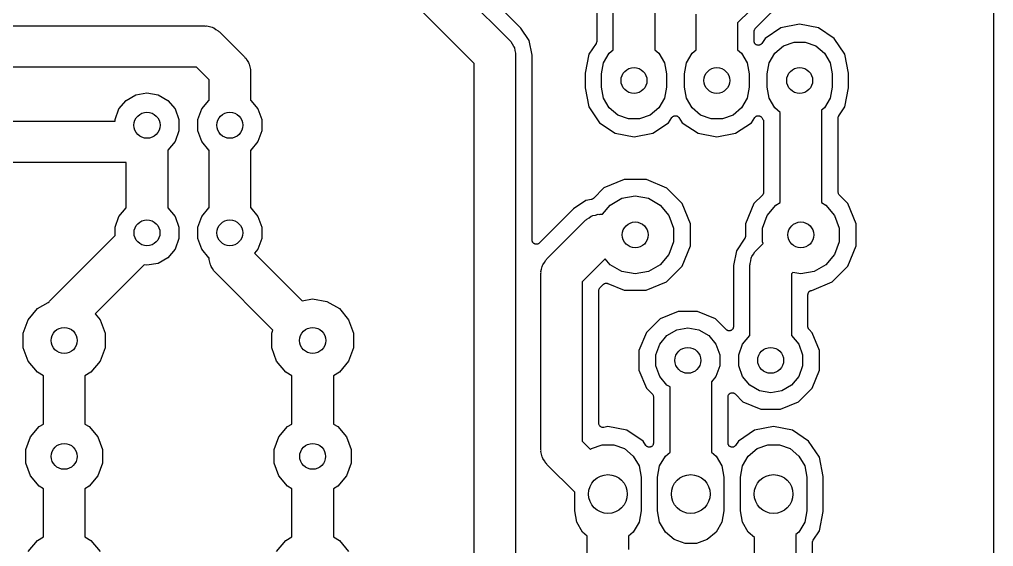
# Model space of a CAD drawing. Extents: x 74 to 224, y -146 to -46.
# Drawn here: x 194.21 to 224.08, y -96.24 to -80.07 of the extents above; entities that cross this region are included whole.
import ezdxf

# ---------------------------------------------------------------- set-up
doc = ezdxf.new("R2010")
doc.units = 0
doc.header["$MEASUREMENT"] = 0
doc.layers.add('BLACK', color=7, linetype='CONTINUOUS')

msp = doc.modelspace()

# ---------------------------------------------------------------- linework, layer by layer
at = {"layer": 'Black'}
for p, q in [((224.08, -46.303), (224.08, -112.356)), ((202.506, -73.973), (209.237, -80.704)), ((208.153, -81.416), (201.794, -75.057)), ((212.42, -80.9947), (212.42, -76.6137)), ((213.69, -76.6283), (213.69, -80.9947)), ((209.587, -80.3359), (206.26, -77.0087)), ((211.912, -76.9276), (211.912, -80.7343)), ((217.992, -78.4098), (216.23, -80.1714)), ((216.775, -80.3446), (218.165, -78.955)), ((214.96, -80.9947), (214.96, -79.9084)), ((186.182, -80.264), (199.898, -80.264)), ((199.898, -80.264), (199.926, -80.2689)), ((199.926, -80.2689), (199.953, -80.2664)), ((199.953, -80.2664), (200.033, -80.2879)), ((200.033, -80.2879), (200.115, -80.3023)), ((200.115, -80.3023), (200.139, -80.3163)), ((200.139, -80.3163), (200.166, -80.3235)), ((200.166, -80.3235), (200.234, -80.3711)), ((209.842, -80.7165), (209.587, -80.3359)), ((216.23, -80.1714), (216.23, -80.9947)), ((216.768, -80.3528), (216.772, -80.3492)), ((216.772, -80.3492), (216.775, -80.3446)), ((217.562, -80.3225), (217.076, -80.6472)), ((218.135, -80.2085), (217.562, -80.3225)), ((218.708, -80.3225), (218.135, -80.2085)), ((219.194, -80.6472), (218.708, -80.3225)), ((200.234, -80.3711), (200.306, -80.4126)), ((200.306, -80.4126), (200.324, -80.434)), ((200.324, -80.434), (200.347, -80.45)), ((200.347, -80.45), (201.109, -81.212)), ((216.738, -80.4345), (216.739, -80.429)), ((216.738, -80.7343), (216.738, -80.4345)), ((216.739, -80.4234), (216.743, -80.4074)), ((216.739, -80.429), (216.739, -80.4234)), ((216.743, -80.4074), (216.746, -80.391)), ((216.746, -80.391), (216.749, -80.3862)), ((216.749, -80.3862), (216.75, -80.3808)), ((216.75, -80.3808), (216.76, -80.3672)), ((216.76, -80.3672), (216.768, -80.3528)), ((217.076, -80.6472), (216.971, -80.8049)), ((219.519, -81.133), (219.194, -80.6472)), ((209.237, -80.704), (209.253, -80.7269)), ((209.253, -80.7269), (209.274, -80.7448)), ((209.274, -80.7448), (209.316, -80.8167)), ((209.316, -80.8167), (209.364, -80.8846)), ((209.364, -80.8846), (209.371, -80.9116)), ((209.371, -80.9116), (209.385, -80.9358)), ((209.385, -80.9358), (209.399, -81.0175)), ((209.931, -81.1655), (209.842, -80.7165)), ((211.891, -80.8049), (211.672, -81.133)), ((211.897, -80.7909), (211.891, -80.8049)), ((211.905, -80.7777), (211.897, -80.7909)), ((211.906, -80.7709), (211.905, -80.7777)), ((211.909, -80.7645), (211.906, -80.7709)), ((211.91, -80.7493), (211.909, -80.7645)), ((211.912, -80.7343), (211.91, -80.7493)), ((216.739, -80.7412), (216.738, -80.7343)), ((216.739, -80.7481), (216.739, -80.7412)), ((216.743, -80.7627), (216.739, -80.7481)), ((216.746, -80.7777), (216.743, -80.7627)), ((216.749, -80.7838), (216.746, -80.7777)), ((216.751, -80.7905), (216.749, -80.7838)), ((216.76, -80.8027), (216.751, -80.7905)), ((216.768, -80.8159), (216.76, -80.8027)), ((216.773, -80.8204), (216.768, -80.8159)), ((216.777, -80.826), (216.773, -80.8204)), ((216.79, -80.8345), (216.777, -80.826)), ((216.802, -80.8443), (216.79, -80.8345)), ((216.808, -80.8467), (216.802, -80.8443)), ((216.814, -80.8505), (216.808, -80.8467)), ((216.829, -80.8542), (216.814, -80.8505)), ((216.843, -80.8594), (216.829, -80.8542)), ((216.85, -80.8594), (216.843, -80.8594)), ((216.857, -80.861), (216.85, -80.8594)), ((216.872, -80.8594), (216.857, -80.861)), ((216.887, -80.8594), (216.872, -80.8594)), ((216.894, -80.857), (216.887, -80.8594)), ((216.901, -80.8562), (216.894, -80.857)), ((216.914, -80.8495), (216.901, -80.8562)), ((216.929, -80.8443), (216.914, -80.8495)), ((216.934, -80.8398), (216.929, -80.8443)), ((216.94, -80.8367), (216.934, -80.8398)), ((216.951, -80.8257), (216.94, -80.8367)), ((216.962, -80.8159), (216.951, -80.8257)), ((216.966, -80.8099), (216.962, -80.8159)), ((216.971, -80.8049), (216.966, -80.8099)), ((217.375, -81.0996), (217.639, -80.8782)), ((217.639, -80.8782), (217.963, -80.7603)), ((217.963, -80.7603), (218.307, -80.7603)), ((218.307, -80.7603), (218.631, -80.8782)), ((218.631, -80.8782), (218.895, -81.0996)), ((201.109, -81.212), (201.125, -81.2349)), ((201.125, -81.2349), (201.146, -81.2528)), ((209.399, -81.0175), (209.421, -81.0977)), ((209.421, -81.0977), (209.418, -81.1255)), ((209.418, -81.1255), (209.423, -81.153)), ((209.423, -81.153), (209.423, -101.473)), ((209.931, -86.8372), (209.931, -81.1655)), ((211.672, -81.133), (211.555, -81.7187)), ((212.123, -81.3981), (212.295, -81.0996)), ((212.295, -81.0996), (212.42, -80.9947)), ((213.69, -80.9947), (213.815, -81.0996)), ((213.815, -81.0996), (213.988, -81.3981)), ((214.663, -81.3981), (214.835, -81.0996)), ((214.835, -81.0996), (214.96, -80.9947)), ((216.23, -80.9947), (216.355, -81.0996)), ((216.355, -81.0996), (216.528, -81.3981)), ((217.203, -81.3981), (217.375, -81.0996)), ((218.895, -81.0996), (219.068, -81.3981)), ((219.635, -81.7187), (219.519, -81.133)), ((199.635, -81.534), (186.445, -81.534)), ((200.025, -81.924), (199.635, -81.534)), ((201.146, -81.2528), (201.188, -81.3247)), ((201.188, -81.3247), (201.236, -81.3926)), ((201.236, -81.3926), (201.243, -81.4196)), ((201.243, -81.4196), (201.257, -81.4438)), ((201.257, -81.4438), (201.271, -81.5255)), ((201.271, -81.5255), (201.293, -81.6057)), ((208.153, -101.21), (208.153, -81.416)), ((212.063, -81.7374), (212.123, -81.3981)), ((213.988, -81.3981), (214.047, -81.7374)), ((214.603, -81.7374), (214.663, -81.3981)), ((216.528, -81.3981), (216.587, -81.7374)), ((217.143, -81.7374), (217.203, -81.3981)), ((219.068, -81.3981), (219.127, -81.7374)), ((201.293, -81.6057), (201.29, -81.6335)), ((201.29, -81.6335), (201.295, -81.661)), ((201.295, -81.661), (201.295, -82.546)), ((211.555, -81.7187), (211.555, -82.1621)), ((212.063, -82.1434), (212.063, -81.7374)), ((214.047, -81.7374), (214.047, -82.1434)), ((214.603, -82.1434), (214.603, -81.7374)), ((216.587, -81.7374), (216.587, -82.1434)), ((217.143, -82.1434), (217.143, -81.7374)), ((219.127, -81.7374), (219.127, -82.1434)), ((219.635, -82.1621), (219.635, -81.7187)), ((200.025, -82.546), (200.025, -81.924)), ((212.123, -82.4827), (212.063, -82.1434)), ((214.047, -82.1434), (213.988, -82.4827)), ((214.663, -82.4827), (214.603, -82.1434)), ((216.587, -82.1434), (216.528, -82.4827)), ((217.203, -82.4827), (217.143, -82.1434)), ((219.127, -82.1434), (219.068, -82.4827)), ((197.48, -82.549), (197.779, -82.3761)), ((197.779, -82.3761), (198.12, -82.316)), ((198.12, -82.316), (198.461, -82.3761)), ((198.461, -82.3761), (198.76, -82.549)), ((211.555, -82.1621), (211.672, -82.7477)), ((219.519, -82.7477), (219.635, -82.1621)), ((197.257, -82.814), (197.48, -82.549)), ((198.76, -82.549), (198.983, -82.814)), ((199.797, -82.814), (200.02, -82.549)), ((200.02, -82.549), (200.025, -82.546)), ((201.295, -82.546), (201.3, -82.549)), ((201.3, -82.549), (201.523, -82.814)), ((212.295, -82.7812), (212.123, -82.4827)), ((213.988, -82.4827), (213.815, -82.7812)), ((214.835, -82.7812), (214.663, -82.4827)), ((216.528, -82.4827), (216.355, -82.7812)), ((217.375, -82.7812), (217.203, -82.4827)), ((219.068, -82.4827), (218.895, -82.7812)), ((197.139, -83.139), (197.257, -82.814)), ((198.983, -82.814), (199.101, -83.139)), ((199.679, -83.139), (199.797, -82.814)), ((201.523, -82.814), (201.641, -83.139)), ((211.672, -82.7477), (211.996, -83.2336)), ((212.559, -83.0026), (212.295, -82.7812)), ((212.883, -83.1205), (212.559, -83.0026)), ((213.551, -83.0026), (213.227, -83.1205)), ((213.815, -82.7812), (213.551, -83.0026)), ((214.25, -83.0441), (214.263, -83.038)), ((214.263, -83.038), (214.274, -83.0303)), ((214.274, -83.0303), (214.282, -83.0283)), ((214.282, -83.0283), (214.29, -83.0246)), ((214.29, -83.0246), (214.303, -83.0231)), ((214.303, -83.0231), (214.317, -83.0198)), ((214.317, -83.0198), (214.325, -83.0207)), ((214.325, -83.0207), (214.334, -83.0198)), ((214.334, -83.0198), (214.347, -83.0231)), ((214.347, -83.0231), (214.361, -83.0246)), ((214.361, -83.0246), (214.368, -83.0283)), ((214.368, -83.0283), (214.376, -83.0303)), ((214.376, -83.0303), (214.388, -83.0379)), ((214.388, -83.0379), (214.4, -83.0441)), ((215.099, -83.0026), (214.835, -82.7812)), ((215.423, -83.1205), (215.099, -83.0026)), ((216.091, -83.0026), (215.767, -83.1205)), ((216.355, -82.7812), (216.091, -83.0026)), ((216.79, -83.0441), (216.803, -83.038)), ((216.803, -83.038), (216.814, -83.0303)), ((216.814, -83.0303), (216.822, -83.0283)), ((216.822, -83.0283), (216.83, -83.0246)), ((216.83, -83.0246), (216.843, -83.0231)), ((216.843, -83.0231), (216.857, -83.0198)), ((216.857, -83.0198), (216.865, -83.0207)), ((216.865, -83.0207), (216.874, -83.0198)), ((216.874, -83.0198), (216.887, -83.0231)), ((216.887, -83.0231), (216.901, -83.0246)), ((216.901, -83.0246), (216.908, -83.0283)), ((216.908, -83.0283), (216.916, -83.0303)), ((216.916, -83.0303), (216.928, -83.038)), ((216.928, -83.038), (216.94, -83.0441)), ((217.538, -82.9181), (217.375, -82.7812)), ((217.538, -85.685), (217.538, -82.9181)), ((218.895, -82.7812), (218.808, -82.8541)), ((218.808, -82.8541), (218.808, -85.685)), ((219.324, -83.046), (219.332, -83.0329)), ((219.332, -83.0329), (219.338, -83.0189)), ((219.338, -83.0189), (219.519, -82.7477)), ((193.908, -83.185), (197.139, -83.185)), ((197.139, -83.185), (197.139, -83.139)), ((199.101, -83.139), (199.101, -83.4849)), ((199.679, -83.4849), (199.679, -83.139)), ((201.641, -83.139), (201.641, -83.4849)), ((211.996, -83.2336), (212.482, -83.5583)), ((213.227, -83.1205), (212.883, -83.1205)), ((213.628, -83.5583), (214.114, -83.2336)), ((214.114, -83.2336), (214.22, -83.0759)), ((214.22, -83.0759), (214.229, -83.0659)), ((214.229, -83.0659), (214.237, -83.0548)), ((214.237, -83.0548), (214.244, -83.0501)), ((214.244, -83.0501), (214.25, -83.0441)), ((214.4, -83.0441), (214.406, -83.0501)), ((214.406, -83.0501), (214.413, -83.0548)), ((214.413, -83.0548), (214.421, -83.0659)), ((214.421, -83.0659), (214.431, -83.0759)), ((214.431, -83.0759), (214.536, -83.2336)), ((214.536, -83.2336), (215.022, -83.5583)), ((215.767, -83.1205), (215.423, -83.1205)), ((216.168, -83.5583), (216.654, -83.2336)), ((216.654, -83.2336), (216.76, -83.0759)), ((216.76, -83.0759), (216.769, -83.0659)), ((216.769, -83.0659), (216.777, -83.0548)), ((216.777, -83.0548), (216.784, -83.0501)), ((216.784, -83.0501), (216.79, -83.0441)), ((216.94, -83.0441), (216.946, -83.0501)), ((216.946, -83.0501), (216.953, -83.0548)), ((216.953, -83.0548), (216.961, -83.0659)), ((216.961, -83.0659), (216.971, -83.0759)), ((216.971, -83.0759), (217.009, -83.133)), ((217.009, -83.133), (217.015, -83.1469)), ((217.015, -83.1469), (217.023, -83.1601)), ((217.023, -83.1601), (217.024, -83.1669)), ((217.024, -83.1669), (217.027, -83.1733)), ((217.027, -83.1733), (217.028, -83.1885)), ((217.028, -83.1885), (217.03, -83.2035)), ((217.03, -83.2035), (217.03, -85.3657)), ((219.316, -83.0895), (219.319, -83.0745)), ((219.316, -85.3656), (219.316, -83.0895)), ((219.319, -83.0745), (219.32, -83.0593)), ((219.32, -83.0593), (219.323, -83.0529)), ((219.323, -83.0529), (219.324, -83.046)), ((199.101, -83.4849), (198.983, -83.81)), ((199.797, -83.81), (199.679, -83.4849)), ((201.641, -83.4849), (201.523, -83.81)), ((212.482, -83.5583), (213.055, -83.6723)), ((213.055, -83.6723), (213.628, -83.5583)), ((215.022, -83.5583), (215.595, -83.6723)), ((215.595, -83.6723), (216.168, -83.5583)), ((198.983, -83.81), (198.76, -84.075)), ((200.02, -84.075), (199.797, -83.81)), ((201.523, -83.81), (201.3, -84.075)), ((198.76, -84.075), (198.755, -84.078)), ((198.755, -84.078), (198.755, -85.848)), ((200.025, -84.078), (200.02, -84.075)), ((200.025, -85.848), (200.025, -84.078)), ((201.3, -84.075), (201.295, -84.078)), ((201.295, -84.078), (201.295, -85.848)), ((197.485, -84.455), (193.908, -84.455)), ((197.485, -85.848), (197.485, -84.455)), ((212.757, -84.9786), (212.132, -85.2366)), ((213.433, -84.9792), (212.757, -84.9786)), ((214.057, -85.2383), (213.433, -84.9792)), ((212.132, -85.2366), (211.813, -85.5551)), ((214.534, -85.7166), (214.057, -85.2383)), ((217.018, -85.4195), (217.009, -85.433)), ((217.02, -85.414), (217.018, -85.4195)), ((217.023, -85.4091), (217.02, -85.414)), ((217.026, -85.3929), (217.023, -85.4091)), ((217.03, -85.3769), (217.026, -85.3929)), ((217.03, -85.3657), (217.029, -85.3713)), ((217.029, -85.3713), (217.03, -85.3769)), ((219.317, -85.3711), (219.316, -85.3656)), ((219.317, -85.3766), (219.317, -85.3711)), ((219.321, -85.3927), (219.317, -85.3766)), ((219.324, -85.4091), (219.321, -85.3927)), ((219.327, -85.4139), (219.324, -85.4091)), ((219.328, -85.4192), (219.327, -85.4139)), ((219.338, -85.4329), (219.328, -85.4192)), ((211.577, -85.6238), (211.197, -85.8781)), ((211.748, -85.5898), (211.577, -85.6238)), ((211.763, -85.5843), (211.748, -85.5898)), ((211.777, -85.5804), (211.763, -85.5843)), ((211.783, -85.5763), (211.777, -85.5804)), ((211.79, -85.5738), (211.783, -85.5763)), ((211.801, -85.5638), (211.79, -85.5738)), ((211.813, -85.5551), (211.801, -85.5638)), ((212.325, -85.7619), (212.685, -85.5544)), ((212.685, -85.5544), (213.093, -85.4823)), ((213.093, -85.4823), (213.502, -85.5544)), ((213.502, -85.5544), (213.862, -85.7619)), ((214.792, -86.3411), (214.534, -85.7166)), ((216.734, -85.7141), (216.475, -86.3381)), ((216.993, -85.4556), (216.734, -85.7141)), ((216.996, -85.451), (216.993, -85.4556)), ((217.001, -85.4473), (216.996, -85.451)), ((217.009, -85.433), (217.001, -85.4473)), ((217.405, -85.7619), (217.538, -85.685)), ((218.808, -85.685), (218.942, -85.7619)), ((219.346, -85.4473), (219.338, -85.4329)), ((219.35, -85.4508), (219.346, -85.4473)), ((219.353, -85.4554), (219.35, -85.4508)), ((219.614, -85.7166), (219.353, -85.4554)), ((219.872, -86.3411), (219.614, -85.7166)), ((197.257, -86.116), (197.48, -85.851)), ((197.48, -85.851), (197.485, -85.848)), ((198.755, -85.848), (198.76, -85.851)), ((198.76, -85.851), (198.983, -86.116)), ((199.797, -86.116), (200.02, -85.851)), ((200.02, -85.851), (200.025, -85.848)), ((201.295, -85.848), (201.3, -85.851)), ((201.3, -85.851), (201.523, -86.116)), ((211.197, -85.8781), (210.148, -86.9271)), ((212.09, -86.0425), (212.325, -85.7619)), ((213.862, -85.7619), (214.128, -86.0799)), ((217.138, -86.0799), (217.405, -85.7619)), ((218.942, -85.7619), (219.208, -86.0799)), ((197.139, -86.441), (197.257, -86.116)), ((198.983, -86.116), (199.101, -86.441)), ((199.679, -86.441), (199.797, -86.116)), ((201.523, -86.116), (201.641, -86.441)), ((210.384, -87.4096), (211.565, -86.2285)), ((211.565, -86.2285), (211.588, -86.2125)), ((211.588, -86.2125), (211.606, -86.1911)), ((211.606, -86.1911), (211.677, -86.1496)), ((211.677, -86.1496), (211.745, -86.102)), ((211.745, -86.102), (211.772, -86.0948)), ((211.772, -86.0948), (211.797, -86.0808)), ((211.797, -86.0808), (211.878, -86.0664)), ((211.878, -86.0664), (211.958, -86.0449)), ((211.958, -86.0449), (211.986, -86.0474)), ((211.986, -86.0474), (212.014, -86.0425)), ((212.014, -86.0425), (212.09, -86.0425)), ((214.128, -86.0799), (214.27, -86.47)), ((216.996, -86.47), (217.138, -86.0799)), ((219.208, -86.0799), (219.35, -86.47)), ((197.139, -86.6968), (197.139, -86.441)), ((199.101, -86.441), (199.101, -86.7869)), ((199.679, -86.7869), (199.679, -86.441)), ((201.641, -86.441), (201.641, -86.7869)), ((214.27, -86.47), (214.27, -86.885)), ((214.792, -87.0169), (214.792, -86.3411)), ((216.475, -86.3381), (216.475, -86.7075)), ((216.996, -86.885), (216.996, -86.47)), ((219.35, -86.47), (219.35, -86.885)), ((219.872, -87.0169), (219.872, -86.3411)), ((195.131, -88.705), (197.139, -86.6968)), ((199.101, -86.7869), (198.983, -87.112)), ((199.797, -87.112), (199.679, -86.7869)), ((201.641, -86.7869), (201.523, -87.112)), ((209.934, -86.8536), (209.931, -86.8372)), ((209.935, -86.8701), (209.934, -86.8536)), ((209.938, -86.8752), (209.935, -86.8701)), ((209.939, -86.8807), (209.938, -86.8752)), ((209.947, -86.8951), (209.939, -86.8807)), ((209.954, -86.9101), (209.947, -86.8951)), ((209.958, -86.914), (209.954, -86.9101)), ((209.961, -86.9189), (209.958, -86.914)), ((209.973, -86.9295), (209.961, -86.9189)), ((214.27, -86.885), (214.128, -87.2751)), ((216.453, -86.7779), (216.193, -87.1681)), ((216.459, -86.764), (216.453, -86.7779)), ((216.467, -86.7509), (216.459, -86.764)), ((216.468, -86.744), (216.467, -86.7509)), ((216.471, -86.7375), (216.468, -86.744)), ((216.472, -86.7224), (216.471, -86.7375)), ((216.475, -86.7075), (216.472, -86.7224)), ((217.015, -86.9374), (216.996, -86.885)), ((219.35, -86.885), (219.208, -87.2751)), ((198.983, -87.112), (198.76, -87.377)), ((200.02, -87.377), (199.797, -87.112)), ((201.523, -87.112), (201.418, -87.2362)), ((209.985, -86.9413), (209.973, -86.9295)), ((209.99, -86.9436), (209.985, -86.9413)), ((209.994, -86.9472), (209.99, -86.9436)), ((210.01, -86.9529), (209.994, -86.9472)), ((210.025, -86.9599), (210.01, -86.9529)), ((210.031, -86.9604), (210.025, -86.9599)), ((210.036, -86.9623), (210.031, -86.9604)), ((210.053, -86.9623), (210.036, -86.9623)), ((210.069, -86.9638), (210.053, -86.9623)), ((210.074, -86.9623), (210.069, -86.9638)), ((210.08, -86.9623), (210.074, -86.9623)), ((210.096, -86.9566), (210.08, -86.9623)), ((210.112, -86.9523), (210.096, -86.9566)), ((210.116, -86.9491), (210.112, -86.9523)), ((210.121, -86.9472), (210.116, -86.9491)), ((210.134, -86.9366), (210.121, -86.9472)), ((210.148, -86.9271), (210.134, -86.9366)), ((214.532, -87.6409), (214.792, -87.0169)), ((216.193, -87.1681), (216.103, -87.6171)), ((216.718, -87.2683), (216.76, -87.1964)), ((216.76, -87.1964), (216.781, -87.1785)), ((216.781, -87.1785), (216.797, -87.1556)), ((216.797, -87.1556), (217.015, -86.9374)), ((219.612, -87.6409), (219.872, -87.0169)), ((198.76, -87.377), (198.461, -87.5499)), ((200.026, -87.3804), (200.02, -87.377)), ((200.03, -87.4035), (200.026, -87.3804)), ((200.027, -87.4313), (200.03, -87.4035)), ((200.049, -87.5115), (200.027, -87.4313)), ((200.063, -87.5932), (200.049, -87.5115)), ((201.418, -87.2362), (202.88, -88.6976)), ((210.305, -87.5223), (210.346, -87.4504)), ((210.346, -87.4504), (210.368, -87.4325)), ((210.368, -87.4325), (210.384, -87.4096)), ((212.175, -87.4143), (211.468, -88.1216)), ((212.325, -87.5931), (212.175, -87.4143)), ((214.128, -87.2751), (213.862, -87.5931)), ((216.614, -87.5493), (216.635, -87.4691)), ((216.635, -87.4691), (216.649, -87.3874)), ((216.649, -87.3874), (216.663, -87.3632)), ((216.663, -87.3632), (216.671, -87.3362)), ((216.671, -87.3362), (216.718, -87.2683)), ((219.208, -87.2751), (218.942, -87.5931)), ((198.037, -87.5953), (196.533, -89.0988)), ((198.12, -87.61), (198.037, -87.5953)), ((198.461, -87.5499), (198.12, -87.61)), ((200.077, -87.6174), (200.063, -87.5932)), ((200.084, -87.6444), (200.077, -87.6174)), ((200.132, -87.7123), (200.084, -87.6444)), ((200.174, -87.7842), (200.132, -87.7123)), ((200.195, -87.8021), (200.174, -87.7842)), ((200.211, -87.825), (200.195, -87.8021)), ((210.2, -87.8033), (210.222, -87.7231)), ((210.203, -87.8311), (210.2, -87.8033)), ((210.222, -87.7231), (210.236, -87.6414)), ((210.236, -87.6414), (210.25, -87.6172)), ((210.25, -87.6172), (210.257, -87.5902)), ((210.257, -87.5902), (210.305, -87.5223)), ((212.685, -87.8006), (212.325, -87.5931)), ((213.093, -87.8727), (212.685, -87.8006)), ((213.502, -87.8006), (213.093, -87.8727)), ((213.862, -87.5931), (213.502, -87.8006)), ((214.054, -88.1184), (214.532, -87.6409)), ((216.103, -87.6171), (216.103, -89.4942)), ((216.611, -87.6046), (216.616, -87.5771)), ((216.611, -89.7596), (216.611, -87.6046)), ((216.616, -87.5771), (216.614, -87.5493)), ((218.582, -87.8006), (218.173, -87.8727)), ((218.942, -87.5931), (218.582, -87.8006)), ((219.134, -88.1184), (219.612, -87.6409)), ((201.981, -89.5949), (200.211, -87.825)), ((210.198, -87.8586), (210.203, -87.8311)), ((210.198, -93.2688), (210.198, -87.8586)), ((217.921, -87.8281), (217.881, -87.8676)), ((217.881, -87.8676), (217.881, -89.7596)), ((218.173, -87.8727), (217.921, -87.8281)), ((211.468, -88.1216), (211.468, -93.0058)), ((211.976, -88.3736), (211.98, -88.3576)), ((211.977, -88.3791), (211.976, -88.3736)), ((211.976, -88.3847), (211.977, -88.3791)), ((211.976, -92.4567), (211.976, -88.3847)), ((211.98, -88.3576), (211.983, -88.3412)), ((211.983, -88.3412), (211.986, -88.3364)), ((211.986, -88.3364), (211.988, -88.331)), ((211.988, -88.331), (211.997, -88.3174)), ((211.997, -88.3174), (212.005, -88.303)), ((212.005, -88.303), (212.01, -88.2994)), ((212.01, -88.2994), (212.013, -88.2948)), ((212.013, -88.2948), (212.113, -88.1947)), ((212.113, -88.1947), (212.12, -88.1899)), ((212.12, -88.1899), (212.126, -88.1837)), ((212.126, -88.1837), (212.138, -88.1773)), ((212.138, -88.1773), (212.149, -88.1694)), ((212.149, -88.1694), (212.157, -88.1672)), ((212.157, -88.1672), (212.165, -88.1634)), ((212.165, -88.1634), (212.178, -88.1616)), ((212.178, -88.1616), (212.192, -88.158)), ((212.192, -88.158), (212.2, -88.1587)), ((212.2, -88.1587), (212.208, -88.1576)), ((212.208, -88.1576), (212.222, -88.1606)), ((212.222, -88.1606), (212.236, -88.1618)), ((212.236, -88.1618), (212.243, -88.1654)), ((212.243, -88.1654), (212.252, -88.1672)), ((212.252, -88.1672), (212.754, -88.3758)), ((212.754, -88.3758), (213.43, -88.3764)), ((213.43, -88.3764), (214.054, -88.1184)), ((218.419, -88.4218), (218.427, -88.4146)), ((218.427, -88.4146), (218.435, -88.4061)), ((218.435, -88.4061), (218.444, -88.4005)), ((218.444, -88.4005), (218.453, -88.3934)), ((218.453, -88.3934), (218.463, -88.3896)), ((218.463, -88.3896), (218.473, -88.384)), ((218.473, -88.384), (218.484, -88.3821)), ((218.484, -88.3821), (218.494, -88.3784)), ((218.494, -88.3784), (218.505, -88.3784)), ((218.505, -88.3784), (219.134, -88.1184)), ((195.115, -88.7279), (195.131, -88.705)), ((202.88, -88.6976), (203.2, -88.6411)), ((203.2, -88.6411), (203.636, -88.718)), ((218.389, -88.5034), (218.391, -88.4924)), ((218.389, -89.4946), (218.389, -88.5034)), ((218.391, -88.4813), (218.395, -88.4709)), ((218.391, -88.4924), (218.391, -88.4813)), ((218.395, -88.4709), (218.397, -88.46)), ((218.397, -88.46), (218.402, -88.4503)), ((218.402, -88.4503), (218.406, -88.4398)), ((218.406, -88.4398), (218.413, -88.4314)), ((218.413, -88.4314), (218.419, -88.4218)), ((194.476, -89.2786), (194.761, -88.9394)), ((194.761, -88.9394), (195.092, -88.7478)), ((195.092, -88.7478), (195.094, -88.7458)), ((195.094, -88.7458), (195.115, -88.7279)), ((203.636, -88.718), (204.019, -88.9394)), ((204.019, -88.9394), (204.304, -89.2786)), ((194.325, -89.6946), (194.476, -89.2786)), ((196.533, -89.0988), (196.684, -89.2786)), ((196.684, -89.2786), (196.835, -89.6946)), ((204.304, -89.2786), (204.455, -89.6946)), ((213.858, -89.2531), (213.435, -89.6747)), ((214.409, -89.0252), (213.858, -89.2531)), ((215.006, -89.0257), (214.409, -89.0252)), ((215.557, -89.2545), (215.006, -89.0257)), ((215.886, -89.5841), (215.557, -89.2545)), ((201.945, -89.6946), (201.981, -89.5949)), ((214.066, -89.7626), (214.366, -89.5897)), ((214.366, -89.5897), (214.706, -89.5296)), ((214.706, -89.5296), (215.047, -89.5897)), ((215.047, -89.5897), (215.346, -89.7626)), ((215.895, -89.5905), (215.886, -89.5841)), ((215.903, -89.5984), (215.895, -89.5905)), ((215.909, -89.6013), (215.903, -89.5984)), ((215.913, -89.6042), (215.909, -89.6013)), ((215.917, -89.6057), (215.913, -89.6042)), ((215.922, -89.6095), (215.917, -89.6057)), ((215.933, -89.6124), (215.922, -89.6095)), ((216.03, -89.6095), (216.019, -89.6124)), ((216.035, -89.606), (216.03, -89.6095)), ((216.04, -89.6042), (216.035, -89.606)), ((216.044, -89.6009), (216.04, -89.6042)), ((216.049, -89.5985), (216.044, -89.6009)), ((216.057, -89.5906), (216.049, -89.5985)), ((216.066, -89.5842), (216.057, -89.5906)), ((216.069, -89.5794), (216.066, -89.584)), ((216.066, -89.584), (216.066, -89.5842)), ((216.073, -89.5758), (216.069, -89.5794)), ((216.076, -89.571), (216.073, -89.5758)), ((216.08, -89.5673), (216.076, -89.571)), ((216.085, -89.5575), (216.08, -89.5673)), ((216.091, -89.5479), (216.085, -89.5575)), ((216.093, -89.5425), (216.091, -89.5479)), ((216.096, -89.5376), (216.093, -89.5425)), ((216.097, -89.5318), (216.096, -89.5376)), ((216.099, -89.5274), (216.097, -89.5318)), ((216.1, -89.5171), (216.099, -89.5274)), ((216.103, -89.5053), (216.1, -89.5171)), ((216.103, -89.4942), (216.102, -89.4997)), ((216.102, -89.4997), (216.103, -89.5053)), ((218.39, -89.5001), (218.389, -89.4946)), ((218.39, -89.5056), (218.39, -89.5001)), ((218.394, -89.5217), (218.39, -89.5056)), ((218.397, -89.5381), (218.394, -89.5217)), ((218.4, -89.5428), (218.397, -89.5381)), ((218.401, -89.5482), (218.4, -89.5428)), ((218.411, -89.5618), (218.401, -89.5482)), ((218.419, -89.5763), (218.411, -89.5618)), ((218.423, -89.5798), (218.419, -89.5763)), ((218.426, -89.5843), (218.423, -89.5798)), ((218.519, -89.6769), (218.426, -89.5843)), ((194.325, -90.1374), (194.325, -89.6946)), ((196.835, -89.6946), (196.835, -90.1374)), ((201.945, -90.1374), (201.945, -89.6946)), ((204.455, -89.6946), (204.455, -90.1374)), ((213.435, -89.6747), (213.206, -90.2259)), ((213.844, -90.0276), (214.066, -89.7626)), ((215.346, -89.7626), (215.569, -90.0276)), ((215.943, -89.6171), (215.933, -89.6124)), ((215.95, -89.6177), (215.943, -89.6171)), ((215.954, -89.6193), (215.95, -89.6177)), ((215.959, -89.6193), (215.954, -89.6193)), ((215.965, -89.6209), (215.959, -89.6193)), ((215.976, -89.62), (215.965, -89.6209)), ((215.987, -89.6209), (215.976, -89.62)), ((215.993, -89.6193), (215.987, -89.6209)), ((215.998, -89.6193), (215.993, -89.6193)), ((216.003, -89.6176), (215.998, -89.6193)), ((216.009, -89.6171), (216.003, -89.6176)), ((216.019, -89.6124), (216.009, -89.6171)), ((216.384, -90.0276), (216.606, -89.7626)), ((216.606, -89.7626), (216.611, -89.7596)), ((217.881, -89.7596), (217.886, -89.7626)), ((217.886, -89.7626), (218.109, -90.0276)), ((218.747, -90.2285), (218.519, -89.6769)), ((194.476, -90.5534), (194.325, -90.1374)), ((196.835, -90.1374), (196.684, -90.5534)), ((202.096, -90.5534), (201.945, -90.1374)), ((204.455, -90.1374), (204.304, -90.5534)), ((213.725, -90.3526), (213.844, -90.0276)), ((215.569, -90.0276), (215.687, -90.3526)), ((216.265, -90.3526), (216.384, -90.0276)), ((218.109, -90.0276), (218.227, -90.3526)), ((213.206, -90.2259), (213.206, -90.8227)), ((213.725, -90.6985), (213.725, -90.3526)), ((215.687, -90.3526), (215.687, -90.6985)), ((216.265, -90.6985), (216.265, -90.3526)), ((218.227, -90.3526), (218.227, -90.6985)), ((218.746, -90.8253), (218.747, -90.2285)), ((194.761, -90.8926), (194.476, -90.5534)), ((196.684, -90.5534), (196.399, -90.8926)), ((202.381, -90.8926), (202.096, -90.5534)), ((204.304, -90.5534), (204.019, -90.8926)), ((213.844, -91.0236), (213.725, -90.6985)), ((215.687, -90.6985), (215.569, -91.0236)), ((216.384, -91.0236), (216.265, -90.6985)), ((218.227, -90.6985), (218.109, -91.0236)), ((194.945, -90.9991), (194.761, -90.8926)), ((194.945, -92.4795), (194.945, -90.9991)), ((196.399, -90.8926), (196.215, -90.9991)), ((196.215, -90.9991), (196.215, -92.4795)), ((202.565, -90.9991), (202.381, -90.8926)), ((202.565, -92.4795), (202.565, -90.9991)), ((204.019, -90.8926), (203.835, -90.9991)), ((203.835, -90.9991), (203.835, -92.4795)), ((213.206, -90.8227), (213.434, -91.3743)), ((214.066, -91.2886), (213.844, -91.0236)), ((215.569, -91.0236), (215.43, -91.1888)), ((216.606, -91.2886), (216.384, -91.0236)), ((218.109, -91.0236), (217.886, -91.2886)), ((218.517, -91.3765), (218.746, -90.8253)), ((213.434, -91.3743), (213.615, -91.5559)), ((214.16, -91.3429), (214.066, -91.2886)), ((214.16, -93.3406), (214.16, -91.3429)), ((215.43, -91.1888), (215.43, -93.3406)), ((216.906, -91.4615), (216.606, -91.2886)), ((217.886, -91.2886), (217.587, -91.4615)), ((218.095, -91.7981), (218.517, -91.3765)), ((213.615, -91.5559), (213.618, -91.5604)), ((213.618, -91.5604), (213.622, -91.564)), ((213.622, -91.564), (213.631, -91.5784)), ((213.631, -91.5784), (213.64, -91.5921)), ((213.64, -91.5921), (213.642, -91.5974)), ((213.642, -91.5974), (213.644, -91.6022)), ((213.644, -91.6022), (213.647, -91.6186)), ((213.647, -91.6186), (213.652, -91.6347)), ((213.652, -91.6347), (213.651, -91.6402)), ((213.651, -91.6402), (213.652, -91.6456)), ((213.652, -91.6456), (213.652, -93.0635)), ((215.938, -91.6456), (215.941, -91.6292)), ((215.938, -93.0635), (215.938, -91.6456)), ((215.941, -91.6292), (215.942, -91.6127)), ((215.942, -91.6127), (215.945, -91.6076)), ((215.945, -91.6076), (215.946, -91.6022)), ((215.946, -91.6022), (215.954, -91.5878)), ((215.954, -91.5878), (215.961, -91.5727)), ((215.961, -91.5727), (215.965, -91.5688)), ((215.965, -91.5688), (215.968, -91.564)), ((215.968, -91.564), (215.981, -91.5533)), ((215.981, -91.5533), (215.992, -91.5415)), ((215.992, -91.5415), (215.997, -91.5392)), ((215.997, -91.5392), (216.002, -91.5357)), ((216.002, -91.5357), (216.017, -91.53)), ((216.017, -91.53), (216.032, -91.5229)), ((216.032, -91.5229), (216.038, -91.5225)), ((216.038, -91.5225), (216.043, -91.5206)), ((216.043, -91.5206), (216.06, -91.5206)), ((216.06, -91.5206), (216.076, -91.5191)), ((216.076, -91.5191), (216.082, -91.5206)), ((216.082, -91.5206), (216.087, -91.5206)), ((216.087, -91.5206), (216.103, -91.5263)), ((216.103, -91.5263), (216.119, -91.5306)), ((216.119, -91.5306), (216.123, -91.5338)), ((216.123, -91.5338), (216.129, -91.5357)), ((216.129, -91.5357), (216.141, -91.5464)), ((216.141, -91.5464), (216.155, -91.5559)), ((216.155, -91.5559), (216.395, -91.7967)), ((217.246, -91.5216), (216.906, -91.4615)), ((217.587, -91.4615), (217.246, -91.5216)), ((216.395, -91.7967), (216.946, -92.0255)), ((217.543, -92.026), (218.095, -91.7981)), ((216.946, -92.0255), (217.543, -92.026)), ((194.545, -92.8744), (194.812, -92.5564)), ((194.812, -92.5564), (194.945, -92.4795)), ((196.215, -92.4795), (196.348, -92.5564)), ((196.348, -92.5564), (196.615, -92.8744)), ((202.165, -92.8744), (202.432, -92.5564)), ((202.432, -92.5564), (202.565, -92.4795)), ((203.835, -92.4795), (203.968, -92.5564)), ((203.968, -92.5564), (204.235, -92.8744)), ((211.976, -92.4581), (211.976, -92.4567)), ((211.976, -92.4595), (211.976, -92.4581)), ((211.98, -92.4798), (211.976, -92.4595)), ((211.983, -92.5002), (211.98, -92.4798)), ((211.984, -92.5014), (211.983, -92.5002)), ((211.984, -92.5027), (211.984, -92.5014)), ((211.995, -92.5204), (211.984, -92.5027)), ((212.005, -92.5384), (211.995, -92.5204)), ((212.006, -92.5393), (212.005, -92.5384)), ((212.007, -92.5405), (212.006, -92.5393)), ((212.023, -92.5534), (212.007, -92.5405)), ((212.039, -92.5667), (212.023, -92.5534)), ((212.041, -92.5672), (212.039, -92.5667)), ((212.042, -92.5681), (212.041, -92.5672)), ((212.061, -92.5747), (212.042, -92.5681)), ((212.081, -92.5818), (212.061, -92.5747)), ((212.082, -92.5818), (212.081, -92.5818)), ((212.083, -92.5822), (212.082, -92.5818)), ((212.104, -92.5818), (212.083, -92.5822)), ((212.125, -92.5818), (212.104, -92.5818)), ((212.126, -92.5813), (212.125, -92.5818)), ((212.127, -92.5813), (212.126, -92.5813)), ((212.255, -92.5559), (212.127, -92.5813)), ((212.837, -92.6717), (212.255, -92.5559)), ((217.335, -92.5559), (216.753, -92.6717)), ((217.917, -92.6717), (217.335, -92.5559)), ((194.403, -93.2645), (194.545, -92.8744)), ((196.615, -92.8744), (196.757, -93.2645)), ((202.023, -93.2645), (202.165, -92.8744)), ((204.235, -92.8744), (204.377, -93.2645)), ((213.331, -93.0015), (212.837, -92.6717)), ((216.753, -92.6717), (216.259, -93.0015)), ((218.411, -93.0015), (217.917, -92.6717)), ((211.468, -93.0058), (211.719, -93.2573)), ((211.747, -93.234), (212.079, -93.1133)), ((212.079, -93.1133), (212.432, -93.1133)), ((212.432, -93.1133), (212.763, -93.234)), ((213.42, -93.134), (213.331, -93.0015)), ((213.424, -93.1391), (213.42, -93.134)), ((213.428, -93.1451), (213.424, -93.1391)), ((213.439, -93.1549), (213.428, -93.1451)), ((213.45, -93.1659), (213.439, -93.1549)), ((213.456, -93.169), (213.45, -93.1659)), ((213.462, -93.1735), (213.456, -93.169)), ((213.476, -93.1787), (213.462, -93.1735)), ((213.49, -93.1854), (213.476, -93.1787)), ((213.496, -93.1862), (213.49, -93.1854)), ((213.503, -93.1885), (213.496, -93.1862)), ((213.518, -93.1885), (213.503, -93.1885)), ((213.533, -93.1902), (213.518, -93.1885)), ((213.54, -93.1885), (213.533, -93.1902)), ((213.547, -93.1885), (213.54, -93.1885)), ((213.561, -93.1833), (213.547, -93.1885)), ((213.576, -93.1797), (213.561, -93.1833)), ((213.582, -93.1758), (213.576, -93.1797)), ((213.589, -93.1735), (213.582, -93.1758)), ((213.6, -93.1637), (213.589, -93.1735)), ((213.613, -93.1552), (213.6, -93.1637)), ((213.617, -93.1496), (213.613, -93.1552)), ((213.622, -93.1451), (213.617, -93.1496)), ((213.63, -93.1319), (213.622, -93.1451)), ((213.639, -93.1196), (213.63, -93.1319)), ((213.641, -93.1129), (213.639, -93.1196)), ((213.644, -93.1069), (213.641, -93.1129)), ((213.647, -93.0919), (213.644, -93.1069)), ((213.651, -93.0773), (213.647, -93.0919)), ((213.652, -93.0635), (213.651, -93.0703)), ((213.651, -93.0703), (213.651, -93.0773)), ((215.939, -93.0703), (215.938, -93.0635)), ((215.939, -93.0773), (215.939, -93.0703)), ((215.943, -93.0919), (215.939, -93.0773)), ((215.946, -93.1069), (215.943, -93.0919)), ((215.949, -93.1129), (215.946, -93.1069)), ((215.951, -93.1196), (215.949, -93.1129)), ((215.96, -93.1319), (215.951, -93.1196)), ((215.968, -93.1451), (215.96, -93.1319)), ((215.973, -93.1496), (215.968, -93.1451)), ((215.977, -93.1552), (215.973, -93.1496)), ((215.99, -93.1637), (215.977, -93.1552)), ((216.002, -93.1735), (215.99, -93.1637)), ((216.008, -93.1758), (216.002, -93.1735)), ((216.014, -93.1797), (216.008, -93.1758)), ((216.029, -93.1833), (216.014, -93.1797)), ((216.043, -93.1885), (216.029, -93.1833)), ((216.05, -93.1885), (216.043, -93.1885)), ((216.057, -93.1902), (216.05, -93.1885)), ((216.072, -93.1885), (216.057, -93.1902)), ((216.087, -93.1885), (216.072, -93.1885)), ((216.094, -93.1862), (216.087, -93.1885)), ((216.101, -93.1854), (216.094, -93.1862)), ((216.114, -93.1787), (216.101, -93.1854)), ((216.129, -93.1735), (216.114, -93.1787)), ((216.134, -93.169), (216.129, -93.1735)), ((216.14, -93.1659), (216.134, -93.169)), ((216.151, -93.1549), (216.14, -93.1659)), ((216.162, -93.1451), (216.151, -93.1549)), ((216.166, -93.1391), (216.162, -93.1451)), ((216.171, -93.134), (216.166, -93.1391)), ((216.259, -93.0015), (216.171, -93.134)), ((216.827, -93.234), (217.159, -93.1133)), ((217.159, -93.1133), (217.512, -93.1133)), ((217.512, -93.1133), (217.843, -93.234)), ((218.741, -93.4951), (218.411, -93.0015)), ((194.403, -93.6795), (194.403, -93.2645)), ((196.757, -93.2645), (196.757, -93.6795)), ((202.023, -93.6795), (202.023, -93.2645)), ((204.377, -93.2645), (204.377, -93.6795)), ((210.203, -93.2963), (210.198, -93.2688)), ((210.2, -93.3241), (210.203, -93.2963)), ((210.222, -93.4043), (210.2, -93.3241)), ((210.236, -93.486), (210.222, -93.4043)), ((210.25, -93.5102), (210.236, -93.486)), ((211.719, -93.2573), (211.747, -93.234)), ((212.763, -93.234), (213.033, -93.4608)), ((213.033, -93.4608), (213.21, -93.7664)), ((213.84, -93.7664), (214.017, -93.4608)), ((214.017, -93.4608), (214.16, -93.3406)), ((215.43, -93.3406), (215.573, -93.4608)), ((215.573, -93.4608), (215.75, -93.7664)), ((216.38, -93.7664), (216.557, -93.4608)), ((216.557, -93.4608), (216.827, -93.234)), ((217.843, -93.234), (218.113, -93.4608)), ((218.113, -93.4608), (218.29, -93.7664)), ((194.545, -94.0696), (194.403, -93.6795)), ((196.757, -93.6795), (196.615, -94.0696)), ((202.165, -94.0696), (202.023, -93.6795)), ((204.377, -93.6795), (204.235, -94.0696)), ((210.257, -93.5372), (210.25, -93.5102)), ((210.305, -93.6051), (210.257, -93.5372)), ((210.346, -93.677), (210.305, -93.6051)), ((210.368, -93.6949), (210.346, -93.677)), ((210.384, -93.7178), (210.368, -93.6949)), ((211.239, -94.5732), (210.384, -93.7178)), ((213.21, -93.7664), (213.271, -94.1139)), ((213.779, -94.1139), (213.84, -93.7664)), ((215.75, -93.7664), (215.811, -94.1139)), ((216.319, -94.1139), (216.38, -93.7664)), ((218.29, -93.7664), (218.351, -94.1139)), ((218.859, -94.0899), (218.741, -93.4951)), ((194.812, -94.3876), (194.545, -94.0696)), ((196.615, -94.0696), (196.348, -94.3876)), ((202.432, -94.3876), (202.165, -94.0696)), ((204.235, -94.0696), (203.968, -94.3876)), ((218.859, -95.1655), (218.859, -94.0899)), ((194.945, -94.4645), (194.812, -94.3876)), ((196.348, -94.3876), (196.215, -94.4645)), ((202.565, -94.4645), (202.432, -94.3876)), ((203.968, -94.3876), (203.835, -94.4645)), ((213.271, -94.1139), (213.271, -95.1415)), ((213.779, -95.1415), (213.779, -94.1139)), ((215.811, -94.1139), (215.811, -95.1415)), ((216.319, -95.1415), (216.319, -94.1139)), ((218.351, -94.1139), (218.351, -95.1415)), ((194.945, -95.9449), (194.945, -94.4645)), ((196.215, -94.4645), (196.215, -95.9449)), ((202.565, -95.9449), (202.565, -94.4645)), ((203.835, -94.4645), (203.835, -95.9449)), ((211.239, -95.1415), (211.239, -94.5732)), ((211.3, -95.489), (211.239, -95.1415)), ((213.271, -95.1415), (213.21, -95.489)), ((213.84, -95.489), (213.779, -95.1415)), ((215.811, -95.1415), (215.75, -95.489)), ((216.38, -95.489), (216.319, -95.1415)), ((218.351, -95.1415), (218.29, -95.489)), ((218.741, -95.7603), (218.859, -95.1655)), ((211.477, -95.7946), (211.3, -95.489)), ((213.21, -95.489), (213.033, -95.7946)), ((214.017, -95.7946), (213.84, -95.489)), ((215.75, -95.489), (215.573, -95.7946)), ((216.557, -95.7946), (216.38, -95.489)), ((218.29, -95.489), (218.113, -95.7946)), ((211.62, -95.9148), (211.477, -95.7946)), ((213.033, -95.7946), (212.89, -95.9148)), ((214.287, -96.0214), (214.017, -95.7946)), ((215.573, -95.7946), (215.303, -96.0214)), ((216.751, -95.9575), (216.557, -95.7946)), ((218.113, -95.7946), (218.021, -95.8722)), ((218.021, -95.8722), (218.021, -100.214)), ((218.55, -96.0453), (218.741, -95.7603)), ((194.476, -96.3906), (194.761, -96.0514)), ((194.761, -96.0514), (194.945, -95.9449)), ((196.215, -95.9449), (196.399, -96.0514)), ((196.399, -96.0514), (196.684, -96.3906)), ((202.096, -96.3906), (202.381, -96.0514)), ((202.381, -96.0514), (202.565, -95.9449)), ((203.835, -95.9449), (204.019, -96.0514)), ((204.019, -96.0514), (204.304, -96.3906)), ((211.62, -96.5962), (211.62, -95.9148)), ((212.89, -95.9148), (212.89, -96.3332)), ((214.619, -96.1421), (214.287, -96.0214)), ((214.972, -96.1421), (214.619, -96.1421)), ((215.303, -96.0214), (214.972, -96.1421)), ((216.751, -100.214), (216.751, -95.9575)), ((218.529, -96.1159), (218.532, -96.1009)), ((218.529, -99.8944), (218.529, -96.1159)), ((218.532, -96.1009), (218.533, -96.0857)), ((218.533, -96.0857), (218.535, -96.0793)), ((218.535, -96.0793), (218.537, -96.0725)), ((218.537, -96.0725), (218.544, -96.0593)), ((218.544, -96.0593), (218.55, -96.0453))]:
    msp.add_line(p, q, dxfattribs=at)
for centre, radius in [((213.055, -81.9404), 0.3969), ((215.595, -81.9404), 0.3969), ((218.135, -81.9404), 0.3969), ((198.12, -83.312), 0.4001), ((200.66, -83.312), 0.4001), ((198.12, -86.614), 0.3969), ((200.66, -86.614), 0.3969), ((213.093, -86.6775), 0.3969), ((218.173, -86.6775), 0.3969), ((195.58, -89.916), 0.4001), ((203.2, -89.916), 0.4001), ((214.706, -90.5256), 0.3969), ((217.246, -90.5256), 0.3969), ((195.58, -93.472), 0.3969), ((203.2, -93.472), 0.3969), ((212.255, -94.6277), 0.5953), ((214.795, -94.6277), 0.5953), ((217.335, -94.6277), 0.5953)]:
    msp.add_circle(centre, radius, dxfattribs=at)

doc.saveas('drawing.dxf')
